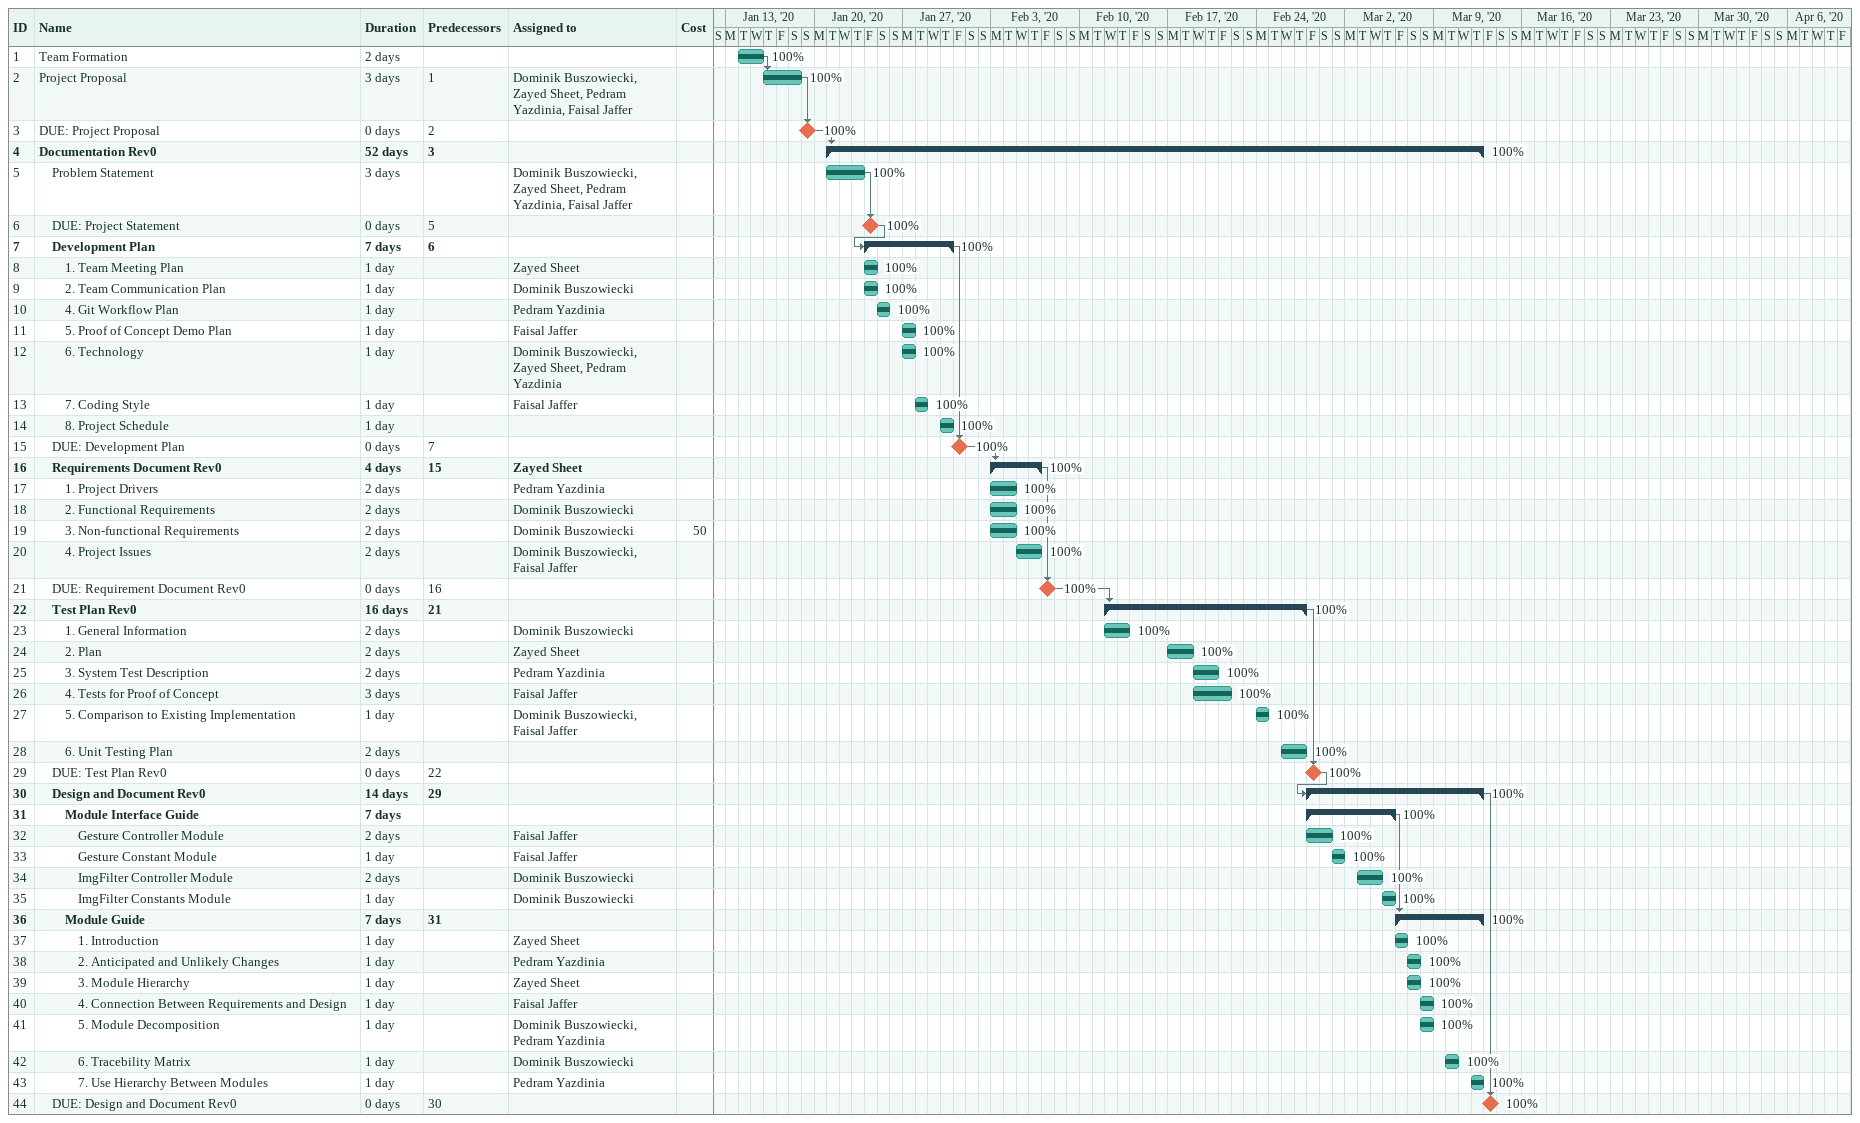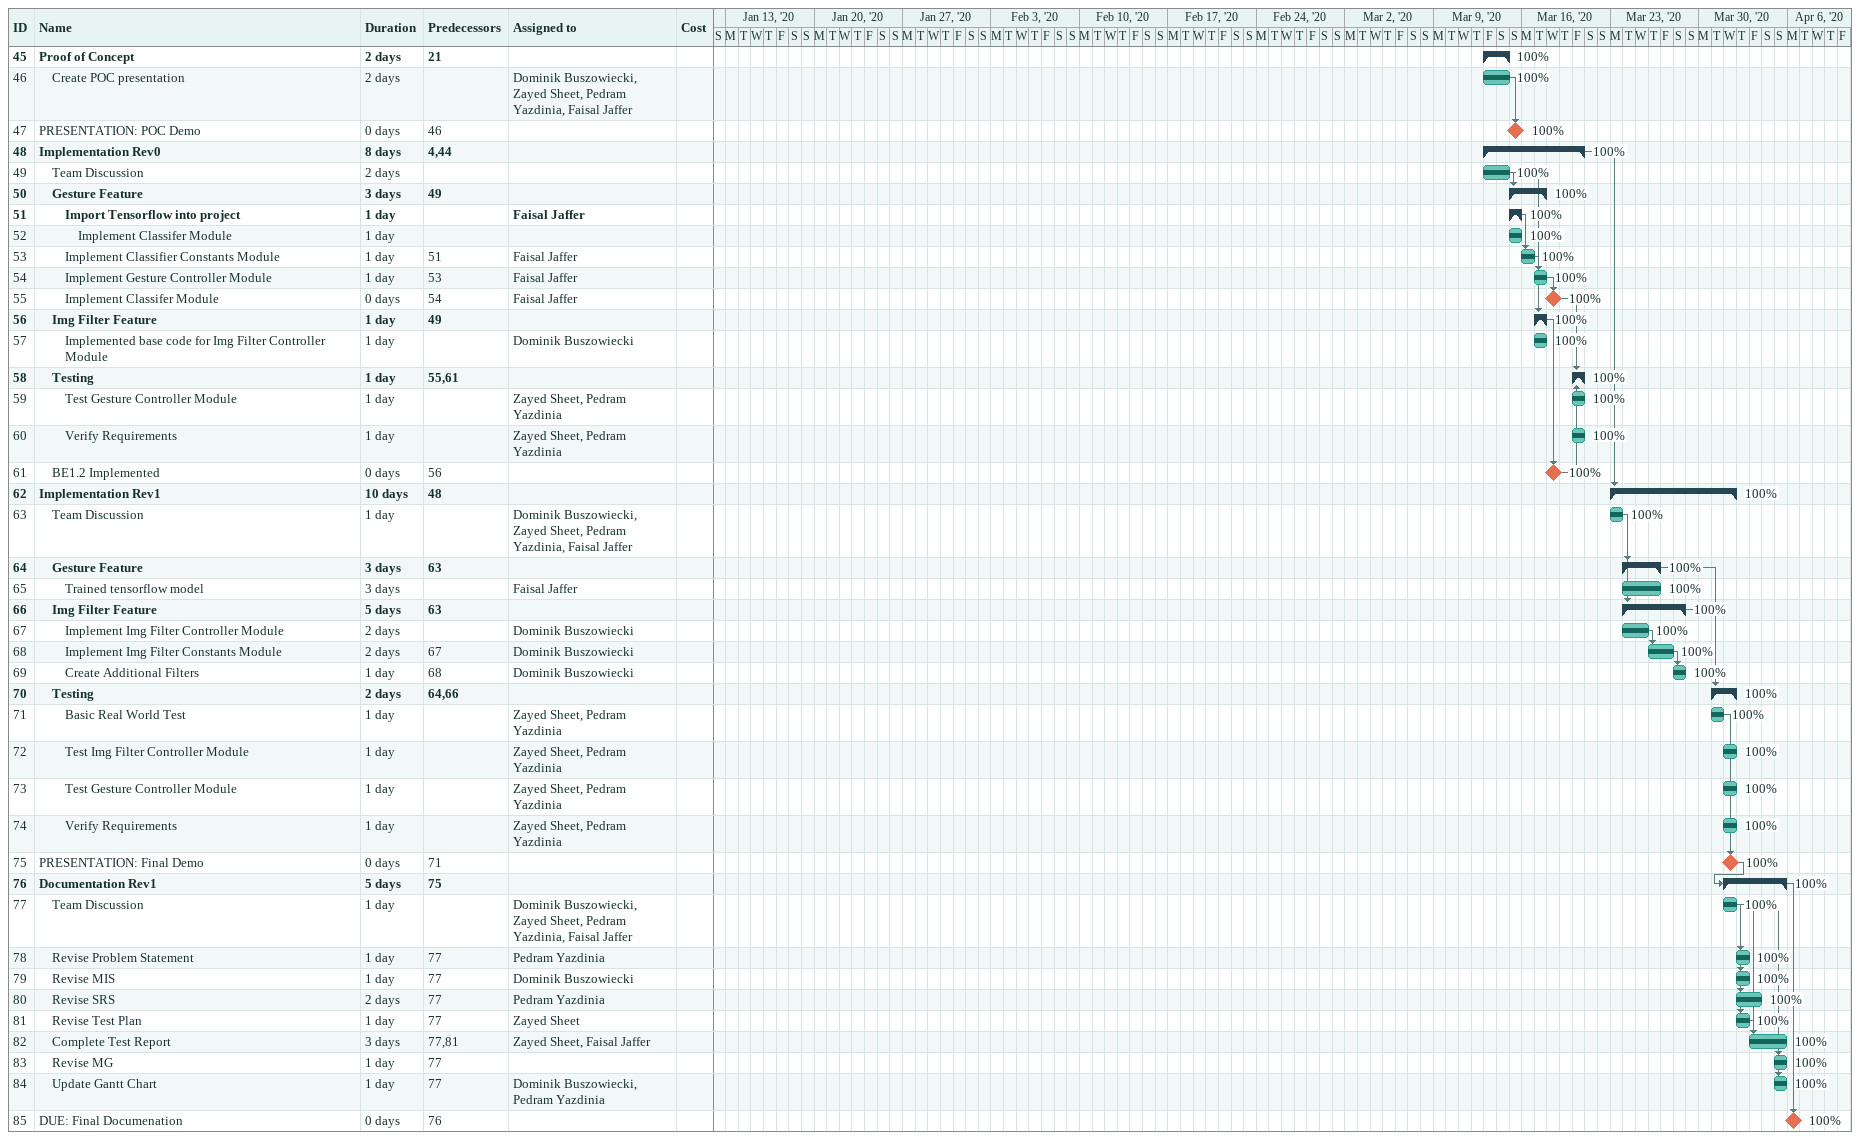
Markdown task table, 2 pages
| ID | Level | Task | Duration | Start | Finish | Predecessors | Resources | % complete | Cost |
|---|---|---|---|---|---|---|---|---|---|
| 1 | 1 | Team Formation | 2d | 2020-01-14 | 2020-01-15 |  |  | 100 |  |
| 2 | 1 | Project Proposal | 3d | 2020-01-16 | 2020-01-18 | 1 | Dominik Buszowiecki, Zayed Sheet, Pedram Yazdinia, Faisal Jaffer | 100 |  |
| 3 | 1 | DUE: Project Proposal | 0d | 2020-01-19 | 2020-01-19 | 2 |  | 100 |  |
| 4 | 1 | **Documentation Rev0** | 52d | 2020-01-21 | 2020-03-12 | 3 |  | 100 |  |
| 5 | 2 | Problem Statement | 3d | 2020-01-21 | 2020-01-23 |  | Dominik Buszowiecki, Zayed Sheet, Pedram Yazdinia, Faisal Jaffer | 100 |  |
| 6 | 2 | DUE: Project Statement | 0d | 2020-01-24 | 2020-01-24 | 5 |  | 100 |  |
| 7 | 2 | **Development Plan** | 7d | 2020-01-24 | 2020-01-30 | 6 |  | 100 |  |
| 8 | 3 | 1. Team Meeting Plan | 1d | 2020-01-24 | 2020-01-24 |  | Zayed Sheet | 100 |  |
| 9 | 3 | 2. Team Communication Plan | 1d | 2020-01-24 | 2020-01-24 |  | Dominik Buszowiecki | 100 |  |
| 10 | 3 | 4. Git Workflow Plan | 1d | 2020-01-25 | 2020-01-25 |  | Pedram Yazdinia | 100 |  |
| 11 | 3 | 5. Proof of Concept Demo Plan | 1d | 2020-01-27 | 2020-01-27 |  | Faisal Jaffer | 100 |  |
| 12 | 3 | 6. Technology | 1d | 2020-01-27 | 2020-01-27 |  | Dominik Buszowiecki, Zayed Sheet, Pedram Yazdinia | 100 |  |
| 13 | 3 | 7. Coding Style | 1d | 2020-01-28 | 2020-01-28 |  | Faisal Jaffer | 100 |  |
| 14 | 3 | 8. Project Schedule | 1d | 2020-01-30 | 2020-01-30 |  |  | 100 |  |
| 15 | 2 | DUE: Development Plan | 0d | 2020-01-31 | 2020-01-31 | 7 |  | 100 |  |
| 16 | 2 | **Requirements Document Rev0** | 4d | 2020-02-03 | 2020-02-06 | 15 | Zayed Sheet | 100 |  |
| 17 | 3 | 1. Project Drivers | 2d | 2020-02-03 | 2020-02-04 |  | Pedram Yazdinia | 100 |  |
| 18 | 3 | 2. Functional Requirements | 2d | 2020-02-03 | 2020-02-04 |  | Dominik Buszowiecki | 100 |  |
| 19 | 3 | 3. Non-functional Requirements | 2d | 2020-02-03 | 2020-02-04 |  | Dominik Buszowiecki | 100 | 50 |
| 20 | 3 | 4. Project Issues | 2d | 2020-02-05 | 2020-02-06 |  | Dominik Buszowiecki, Faisal Jaffer | 100 |  |
| 21 | 2 | DUE: Requirement Document Rev0 | 0d | 2020-02-07 | 2020-02-07 | 16 |  | 100 |  |
| 22 | 2 | **Test Plan Rev0** | 16d | 2020-02-12 | 2020-02-27 | 21 |  | 100 |  |
| 23 | 3 | 1. General Information | 2d | 2020-02-12 | 2020-02-13 |  | Dominik Buszowiecki | 100 |  |
| 24 | 3 | 2. Plan | 2d | 2020-02-17 | 2020-02-18 |  | Zayed Sheet | 100 |  |
| 25 | 3 | 3. System Test Description | 2d | 2020-02-19 | 2020-02-20 |  | Pedram Yazdinia | 100 |  |
| 26 | 3 | 4. Tests for Proof of Concept | 3d | 2020-02-19 | 2020-02-21 |  | Faisal Jaffer | 100 |  |
| 27 | 3 | 5. Comparison to Existing Implementation | 1d | 2020-02-24 | 2020-02-24 |  | Dominik Buszowiecki, Faisal Jaffer | 100 |  |
| 28 | 3 | 6. Unit Testing Plan | 2d | 2020-02-26 | 2020-02-27 |  |  | 100 |  |
| 29 | 2 | DUE: Test Plan Rev0 | 0d | 2020-02-28 | 2020-02-28 | 22 |  | 100 |  |
| 30 | 2 | **Design and Document Rev0** | 14d | 2020-02-28 | 2020-03-12 | 29 |  | 100 |  |
| 31 | 3 | **Module Interface Guide** | 7d | 2020-02-28 | 2020-03-05 |  |  | 100 |  |
| 32 | 4 | Gesture Controller Module | 2d | 2020-02-28 | 2020-02-29 |  | Faisal Jaffer | 100 |  |
| 33 | 4 | Gesture Constant Module | 1d | 2020-03-01 | 2020-03-01 |  | Faisal Jaffer | 100 |  |
| 34 | 4 | ImgFilter Controller Module | 2d | 2020-03-03 | 2020-03-04 |  | Dominik Buszowiecki | 100 |  |
| 35 | 4 | ImgFilter Constants Module | 1d | 2020-03-05 | 2020-03-05 |  | Dominik Buszowiecki | 100 |  |
| 36 | 3 | **Module Guide** | 7d | 2020-03-06 | 2020-03-12 | 31 |  | 100 |  |
| 37 | 4 | 1. Introduction | 1d | 2020-03-06 | 2020-03-06 |  | Zayed Sheet | 100 |  |
| 38 | 4 | 2. Anticipated and Unlikely Changes | 1d | 2020-03-07 | 2020-03-07 |  | Pedram Yazdinia | 100 |  |
| 39 | 4 | 3. Module Hierarchy | 1d | 2020-03-07 | 2020-03-07 |  | Zayed Sheet | 100 |  |
| 40 | 4 | 4. Connection Between Requirements and Design | 1d | 2020-03-08 | 2020-03-08 |  | Faisal Jaffer | 100 |  |
| 41 | 4 | 5. Module Decomposition | 1d | 2020-03-08 | 2020-03-08 |  | Dominik Buszowiecki, Pedram Yazdinia | 100 |  |
| 42 | 4 | 6. Tracebility Matrix | 1d | 2020-03-10 | 2020-03-10 |  | Dominik Buszowiecki | 100 |  |
| 43 | 4 | 7. Use Hierarchy Between Modules | 1d | 2020-03-12 | 2020-03-12 |  | Pedram Yazdinia | 100 |  |
| 44 | 2 | DUE: Design and Document Rev0 | 0d | 2020-03-13 | 2020-03-13 | 30 |  | 100 |  |
| 45 | 1 | **Proof of Concept** | 2d | 2020-03-13 | 2020-03-14 | 21 |  | 100 |  |
| 46 | 2 | Create POC presentation | 2d | 2020-03-13 | 2020-03-14 |  | Dominik Buszowiecki, Zayed Sheet, Pedram Yazdinia, Faisal Jaffer | 100 |  |
| 47 | 1 | PRESENTATION: POC Demo | 0d | 2020-03-15 | 2020-03-15 | 46 |  | 100 |  |
| 48 | 1 | **Implementation Rev0** | 8d | 2020-03-13 | 2020-03-20 | 4, 44 |  | 100 |  |
| 49 | 2 | Team Discussion | 2d | 2020-03-13 | 2020-03-14 |  |  | 100 |  |
| 50 | 2 | **Gesture Feature** | 3d | 2020-03-15 | 2020-03-17 | 49 |  | 100 |  |
| 51 | 3 | **Import Tensorflow into project** | 1d | 2020-03-15 | 2020-03-15 |  | Faisal Jaffer | 100 |  |
| 52 | 4 | Implement Classifer Module | 1d | 2020-03-15 | 2020-03-15 |  |  | 100 |  |
| 53 | 3 | Implement Classifier Constants Module | 1d | 2020-03-16 | 2020-03-16 | 51 | Faisal Jaffer | 100 |  |
| 54 | 3 | Implement Gesture Controller Module | 1d | 2020-03-17 | 2020-03-17 | 53 | Faisal Jaffer | 100 |  |
| 55 | 3 | Implement Classifer Module | 0d | 2020-03-18 | 2020-03-18 | 54 | Faisal Jaffer | 100 |  |
| 56 | 2 | **Img Filter Feature** | 1d | 2020-03-17 | 2020-03-17 | 49 |  | 100 |  |
| 57 | 3 | Implemented base code for Img Filter Controller Module | 1d | 2020-03-17 | 2020-03-17 |  | Dominik Buszowiecki | 100 |  |
| 58 | 2 | **Testing** | 1d | 2020-03-20 | 2020-03-20 | 55, 61 |  | 100 |  |
| 59 | 3 | Test Gesture Controller Module | 1d | 2020-03-20 | 2020-03-20 |  | Zayed Sheet, Pedram Yazdinia | 100 |  |
| 60 | 3 | Verify Requirements | 1d | 2020-03-20 | 2020-03-20 |  | Zayed Sheet, Pedram Yazdinia | 100 |  |
| 61 | 2 | BE1.2 Implemented | 0d | 2020-03-18 | 2020-03-18 | 56 |  | 100 |  |
| 62 | 1 | **Implementation Rev1** | 10d | 2020-03-23 | 2020-04-01 | 48 |  | 100 |  |
| 63 | 2 | Team Discussion | 1d | 2020-03-23 | 2020-03-23 |  | Dominik Buszowiecki, Zayed Sheet, Pedram Yazdinia, Faisal Jaffer | 100 |  |
| 64 | 2 | **Gesture Feature** | 3d | 2020-03-24 | 2020-03-26 | 63 |  | 100 |  |
| 65 | 3 | Trained tensorflow model | 3d | 2020-03-24 | 2020-03-26 |  | Faisal Jaffer | 100 |  |
| 66 | 2 | **Img Filter Feature** | 5d | 2020-03-24 | 2020-03-28 | 63 |  | 100 |  |
| 67 | 3 | Implement Img Filter Controller Module | 2d | 2020-03-24 | 2020-03-25 |  | Dominik Buszowiecki | 100 |  |
| 68 | 3 | Implement Img Filter Constants Module | 2d | 2020-03-26 | 2020-03-27 | 67 | Dominik Buszowiecki | 100 |  |
| 69 | 3 | Create Additional Filters | 1d | 2020-03-28 | 2020-03-28 | 68 | Dominik Buszowiecki | 100 |  |
| 70 | 2 | **Testing** | 2d | 2020-03-31 | 2020-04-01 | 64, 66 |  | 100 |  |
| 71 | 3 | Basic Real World Test | 1d | 2020-03-31 | 2020-03-31 |  | Zayed Sheet, Pedram Yazdinia | 100 |  |
| 72 | 3 | Test Img Filter Controller Module | 1d | 2020-04-01 | 2020-04-01 |  | Zayed Sheet, Pedram Yazdinia | 100 |  |
| 73 | 3 | Test Gesture Controller Module | 1d | 2020-04-01 | 2020-04-01 |  | Zayed Sheet, Pedram Yazdinia | 100 |  |
| 74 | 3 | Verify Requirements | 1d | 2020-04-01 | 2020-04-01 |  | Zayed Sheet, Pedram Yazdinia | 100 |  |
| 75 | 1 | PRESENTATION: Final Demo | 0d | 2020-04-01 | 2020-04-01 | 71 |  | 100 |  |
| 76 | 1 | **Documentation Rev1** | 5d | 2020-04-01 | 2020-04-05 | 75 |  | 100 |  |
| 77 | 2 | Team Discussion | 1d | 2020-04-01 | 2020-04-01 |  | Dominik Buszowiecki, Zayed Sheet, Pedram Yazdinia, Faisal Jaffer | 100 |  |
| 78 | 2 | Revise Problem Statement | 1d | 2020-04-02 | 2020-04-02 | 77 | Pedram Yazdinia | 100 |  |
| 79 | 2 | Revise MIS | 1d | 2020-04-02 | 2020-04-02 | 77 | Dominik Buszowiecki | 100 |  |
| 80 | 2 | Revise SRS | 2d | 2020-04-02 | 2020-04-03 | 77 | Pedram Yazdinia | 100 |  |
| 81 | 2 | Revise Test Plan | 1d | 2020-04-02 | 2020-04-02 | 77 | Zayed Sheet | 100 |  |
| 82 | 2 | Complete Test Report | 3d | 2020-04-03 | 2020-04-05 | 77, 81 | Zayed Sheet, Faisal Jaffer | 100 |  |
| 83 | 2 | Revise MG | 1d | 2020-04-05 | 2020-04-05 | 77 |  | 100 |  |
| 84 | 2 | Update Gantt Chart | 1d | 2020-04-05 | 2020-04-05 | 77 | Dominik Buszowiecki, Pedram Yazdinia | 100 |  |
| 85 | 1 | DUE: Final Documenation | 0d | 2020-04-06 | 2020-04-06 | 76 |  | 100 |  |
